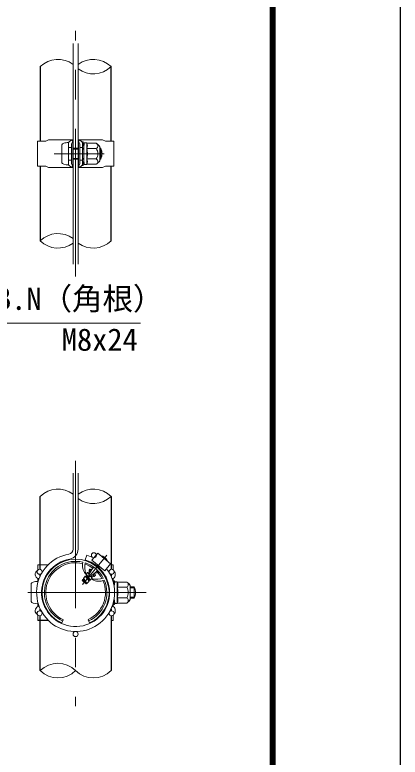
# Model space of a CAD drawing. Units: millimetres, scale not verified. Extents: x -4200 to 4200, y -2970 to 2970.
# Drawn here: x 3371 to 4200, y -1372 to 225 of the extents above; entities that cross this region are included whole.
import ezdxf
from ezdxf.enums import TextEntityAlignment as Align

# ---------------------------------------------------------------- set-up
doc = ezdxf.new("R2010")
doc.units = ezdxf.units.MM
doc.header["$LTSCALE"] = 10
doc.linetypes.add('USER1', pattern=[50.8, 31.75, -6.35, 6.35, -6.35])
for name, color, linetype, lineweight in [('0-4_D-STR-DIM', 7, 'Continuous', 13), ('0-7_D-STR1', 1, 'Continuous', 25), ('0-9_D-BMK', 2, 'USER1', 13), ('0-A_D-STR2', 7, 'Continuous', 13), ('0-B_D-STR3', 3, 'Continuous', 13), ('0-D_D-STR-TXT', 7, 'Continuous', 13), ('0-E_D-TTL', 7, 'Continuous', 25)]:
    doc.layers.add(name, color=color, linetype=linetype, lineweight=lineweight)
doc.styles.add('ＭＳ ゴシック', font='')
doc.styles.get('ＭＳ ゴシック').set_extended_font_data('MS Gothic')

msp = doc.modelspace()

# ---------------------------------------------------------------- linework, layer by layer
at = {"layer": '0-4_D-STR-DIM'}
for centre, start, end in [((3463.31, 75.65), 52.7739, 134.81854), ((3539.51, 75.65), 45.18146, 127.2261), ((3539.51, 152.33), 232.7739, 314.81854), ((3463.31, -299.35), 52.7739, 134.81854), ((3463.31, -222.67), 225.18146, 307.2261), ((3539.51, -222.67), 232.7739, 314.81854), ((3463.31, -849.36), 52.7739, 134.81854), ((3539.51, -849.36), 45.18146, 127.2261), ((3539.51, -772.67), 232.7739, 314.81854), ((3463.31, -1224.36), 45.18146, 134.81854), ((3463.31, -1147.67), 225.18146, 314.81854), ((3539.51, -1147.67), 225.18146, 314.81854)]:
    msp.add_arc(centre, 54.05, start, end, dxfattribs=at)
at = {"layer": '0-7_D-STR1'}
for p, q in [((3425.21, 113.99), (3425.21, -46.51)), ((3577.61, -46.51), (3577.61, 113.99)), ((3425.21, -100.51), (3425.21, -261.01)), ((3577.61, -261.01), (3577.61, -100.51)), ((3425.21, -968.05), (3425.21, -811.01)), ((3577.61, -811.01), (3577.61, -968.05)), ((3425.21, -982.66), (3425.21, -978.57)), ((3577.61, -978.95), (3577.61, -982.66)), ((3425.21, -1057.45), (3425.21, -1053.36)), ((3577.61, -1053.36), (3577.61, -1057.45)), ((3577.61, -1053.36), (3577.61, -1057.45)), ((3425.21, -1186.01), (3425.21, -1067.97)), ((3577.61, -1067.97), (3577.61, -1186.01)), ((3442.62, -1078.01), (3421.61, -1078.01))]:
    msp.add_line(p, q, dxfattribs=at)
at = {"layer": '0-9_D-BMK'}
for p, q in [((3501.41, -337.69), (3501.41, 190.67)), ((3455.4, -73.51), (3562.62, -73.51)), ((3501.41, -734.33), (3501.41, -1262.7)), ((3568.63, -937.9), (3516.21, -1000.37)), ((3653.05, -1018.01), (3398.93, -1018.01))]:
    msp.add_line(p, q, dxfattribs=at)
at = {"layer": '0-A_D-STR2'}
for p, q in [((3496.01, -311.01), (3496.01, 163.99)), ((3506.81, -311.01), (3506.81, 163.99)), ((3496.01, -761.01), (3496.01, -924.61)), ((3506.81, -761.01), (3506.81, -924.61)), ((3522.32, -947.87), (3525.41, -937.52))]:
    msp.add_line(p, q, dxfattribs=at)
for centre in [(3540.76, -937.74), (3423.98, -973.31), (3578.83, -973.31), (3423.98, -1062.71), (3578.83, -1062.71), (3501.41, -1107.41)]:
    msp.add_circle(centre, 5.4, dxfattribs=at)
for centre, radius, start, end in [((3485.21, -924.61), 10.8, 279.83934, 0), ((3485.21, -924.61), 21.6, 279.83934, 0), ((3501.41, -1018.01), 84, 99.83934, 37.62637), ((3501.41, -1018.01), 84, 62.37363, 73.39579), ((3501.41, -1018.01), 73.2, 99.83934, 73.39579)]:
    msp.add_arc(centre, radius, start, end, dxfattribs=at)
at = {"layer": '0-B_D-STR3'}
for p, q in [((3419.21, -100.51), (3419.21, -46.51)), ((3419.21, -46.51), (3437.24, -46.51)), ((3437.24, -46.51), (3443.24, -43.51)), ((3443.24, -43.51), (3495.36, -43.51)), ((3492.36, -43.51), (3486.36, -49.51)), ((3492.36, -43.51), (3495.36, -46.51)), ((3495.36, -46.51), (3492.36, -52)), ((3495.36, -49.21), (3495.36, -43.51)), ((3559.58, -43.51), (3507.45, -43.51)), ((3507.45, -49.21), (3507.45, -43.51)), ((3510.45, -43.51), (3507.45, -46.51)), ((3507.45, -46.51), (3510.45, -52)), ((3510.45, -43.51), (3516.45, -49.51)), ((3565.58, -46.51), (3559.58, -43.51)), ((3583.61, -46.51), (3565.58, -46.51)), ((3583.61, -100.51), (3583.61, -46.51)), ((3471.96, -54.01), (3471.96, -93.01)), ((3486.36, -97.51), (3486.36, -49.51)), ((3486.36, -49.51), (3486.36, -97.51)), ((3486.36, -60.01), (3492.36, -60.01)), ((3492.36, -95.02), (3492.36, -52)), ((3493.89, -49.21), (3495.36, -49.21)), ((3495.36, -97.81), (3495.36, -49.21)), ((3495.36, -61.51), (3506.81, -61.51)), ((3495.36, -63.54), (3506.81, -63.54)), ((3507.45, -97.81), (3507.45, -49.21)), ((3508.93, -49.21), (3507.45, -49.21)), ((3510.45, -95.02), (3510.45, -52)), ((3516.45, -60.01), (3510.45, -60.01)), ((3516.45, -48.01), (3516.45, -52.33)), ((3517.95, -48.01), (3516.45, -48.01)), ((3516.45, -97.51), (3516.45, -49.51)), ((3516.45, -61.51), (3518.85, -61.51)), ((3516.45, -63.54), (3518.85, -63.54)), ((3517.01, -54.07), (3519.17, -57.1)), ((3517.95, -48.01), (3517.95, -52.33)), ((3518.23, -53.2), (3519.47, -54.94)), ((3518.85, -60.01), (3520.01, -50.52)), ((3518.85, -60.01), (3518.85, -87.01)), ((3525.32, -50.26), (3520.31, -50.26)), ((3525.45, -73.51), (3525.45, -50.33)), ((3545.83, -62.25), (3525.45, -62.25)), ((3525.74, -50.99), (3525.61, -50.48)), ((3545.83, -50.99), (3525.74, -50.99)), ((3553.35, -58.51), (3553.35, -88.51)), ((3553.35, -61.51), (3555.36, -61.51)), ((3553.35, -63.54), (3556.34, -63.54)), ((3555.36, -61.51), (3555.36, -85.51)), ((3525.45, -73.51), (3525.45, -96.69)), ((3486.36, -87.01), (3492.36, -87.01)), ((3495.36, -100.51), (3492.36, -95.02)), ((3495.36, -83.48), (3506.81, -83.48)), ((3495.36, -85.51), (3506.81, -85.51)), ((3507.45, -100.51), (3510.45, -95.02)), ((3516.45, -87.01), (3510.45, -87.01)), ((3516.45, -83.48), (3518.85, -83.48)), ((3516.45, -85.51), (3518.85, -85.51)), ((3516.45, -94.69), (3516.45, -99.01)), ((3517.01, -92.95), (3519.17, -89.92)), ((3518.23, -93.82), (3519.47, -92.08)), ((3518.85, -87.01), (3520.01, -96.5)), ((3545.83, -84.77), (3525.45, -84.77)), ((3553.35, -83.48), (3556.34, -83.48)), ((3553.35, -85.51), (3555.36, -85.51)), ((3419.21, -100.51), (3437.24, -100.51)), ((3437.24, -100.51), (3443.24, -103.51)), ((3443.24, -103.51), (3495.36, -103.51)), ((3492.36, -103.51), (3486.36, -97.51)), ((3492.36, -103.51), (3495.36, -100.51)), ((3493.89, -97.81), (3495.36, -97.81)), ((3495.36, -103.51), (3495.36, -97.81)), ((3507.45, -103.51), (3507.45, -97.81)), ((3508.93, -97.81), (3507.45, -97.81)), ((3510.45, -103.51), (3507.45, -100.51)), ((3559.58, -103.51), (3507.45, -103.51)), ((3510.45, -103.51), (3516.45, -97.51)), ((3525.25, -96.76), (3520.31, -96.76)), ((3545.83, -96.03), (3525.74, -96.03)), ((3565.58, -100.51), (3559.58, -103.51)), ((3583.61, -100.51), (3565.58, -100.51)), ((3556.24, -938.41), (3556.05, -938.94)), ((3420.41, -958.01), (3420.41, -969.27)), ((3442.62, -958.01), (3420.41, -958.01)), ((3564.18, -971.21), (3536.6, -948.07)), ((3541.21, -958.01), (3543.34, -958.01)), ((3543.18, -957.9), (3543.11, -959.32)), ((3576.71, -956.27), (3564.18, -971.21)), ((3570.28, -950.19), (3569.79, -950.47)), ((3577.61, -958.01), (3582.41, -958.01)), ((3582.41, -958.01), (3582.41, -969.27)), ((3530.59, -969.59), (3532, -967.45)), ((3530.59, -969.59), (3530.61, -974.74)), ((3530.65, -969.5), (3533.77, -973.3)), ((3536.1, -968.2), (3532, -967.45)), ((3532.12, -967.55), (3535.2, -970.86)), ((3537, -967.12), (3536.1, -968.2)), ((3536.42, -967.81), (3536.77, -968.35)), ((3537, -967.12), (3537.28, -967.56)), ((3537.01, -964.59), (3537.03, -967.09)), ((3555.47, -968.66), (3554.07, -968.91)), ((3420.41, -988.01), (3420.41, -995.76)), ((3515.63, -992.18), (3517.13, -989.91)), ((3517.78, -990.03), (3517.13, -989.91)), ((3517.79, -990.21), (3523.1, -998.45)), ((3518.4, -989.29), (3517.86, -989.93)), ((3518.37, -989.52), (3524.39, -998.93)), ((3518.4, -988), (3519.8, -985.88)), ((3518.4, -988), (3518.4, -989.29)), ((3518.95, -987.83), (3525.52, -998.37)), ((3522.09, -982.42), (3519.8, -985.88)), ((3522.34, -982.8), (3530.3, -993.67)), ((3523.69, -977.45), (3522.66, -977.9)), ((3523.98, -982.84), (3530.79, -993.4)), ((3527.04, -974.94), (3524.49, -978.8)), ((3524.49, -978.8), (3524.51, -982.01)), ((3524.56, -982.15), (3530.58, -991.55)), ((3524.93, -979.11), (3532.96, -990.71)), ((3529.99, -975.47), (3527.04, -974.94)), ((3527.23, -975.17), (3530.64, -979.36)), ((3531.48, -984.51), (3529.18, -982.58)), ((3530.61, -974.74), (3529.99, -975.47)), ((3529.99, -975.47), (3531.43, -977.71)), ((3530.75, -974.77), (3531.96, -976.67)), ((3537.27, -987.14), (3533.05, -991.18)), ((3533.64, -983.05), (3537.08, -987.26)), ((3534.49, -982.45), (3536.11, -984.96)), ((3535.29, -981.88), (3536.76, -984.18)), ((3541.55, -983.31), (3536.78, -984.16)), ((3537.48, -989.02), (3537.22, -990.11)), ((3538.68, -979.3), (3541.66, -982.93)), ((3541.15, -977.26), (3544.19, -980.52)), ((3541.55, -983.31), (3544.56, -980.43)), ((3542.03, -976.5), (3544.56, -980.43)), ((3543.09, -976.64), (3542.54, -977.3)), ((3542.65, -975.95), (3543.03, -976.55)), ((3549.43, -975.41), (3543.03, -976.55)), ((3582.41, -988.01), (3582.41, -995.76)), ((3406.01, -1037.51), (3406.01, -998.51)), ((3420.41, -995.76), (3420.41, -994.01)), ((3515.63, -992.18), (3524.44, -999.57)), ((3525.18, -998.77), (3524.4, -998.91)), ((3525.56, -998.41), (3524.52, -999.57)), ((3525.18, -998.77), (3525.56, -998.41)), ((3525.56, -998.41), (3530.79, -993.4)), ((3530.51, -991.64), (3530.02, -992.21)), ((3530.51, -991.64), (3533.05, -991.18)), ((3583.81, -997.21), (3583.28, -999.21)), ((3585.31, -997.21), (3584.01, -1002.1)), ((3584.51, -1004.51), (3585.67, -995.03)), ((3584.51, -1005.75), (3584.51, -1004.51)), ((3585.41, -996.44), (3585.41, -992.51)), ((3590.91, -994.76), (3585.97, -994.76)), ((3591.1, -1018.01), (3591.1, -994.84)), ((3611.49, -995.5), (3591.4, -995.5)), ((3619.01, -1033.01), (3619.01, -1003.01)), ((3619.01, -1006.01), (3627.41, -1006.01)), ((3627.41, -1030.01), (3627.41, -1006.01)), ((3611.49, -1006.76), (3591.1, -1006.76)), ((3591.1, -1018.01), (3591.1, -1041.19)), ((3619.01, -1008.04), (3628.38, -1008.04)), ((3583.81, -1038.82), (3583.28, -1036.82)), ((3585.31, -1038.82), (3584.01, -1033.93)), ((3584.51, -1031.51), (3584.51, -1030.28)), ((3584.51, -1031.51), (3585.67, -1041)), ((3611.49, -1029.27), (3591.1, -1029.27)), ((3619.01, -1027.98), (3628.38, -1027.98)), ((3619.01, -1030.01), (3627.41, -1030.01)), ((3420.41, -1040.26), (3420.41, -1048.01)), ((3420.41, -1042.01), (3420.41, -1040.26)), ((3582.41, -1040.26), (3582.41, -1048.01)), ((3583.91, -1043.51), (3583.91, -1039.59)), ((3583.91, -1043.51), (3585.41, -1043.51)), ((3585.41, -1043.51), (3585.41, -1039.59)), ((3590.98, -1041.26), (3585.97, -1041.26)), ((3591.4, -1040.53), (3591.26, -1041.04)), ((3611.49, -1040.53), (3591.4, -1040.53)), ((3420.41, -1066.76), (3420.41, -1078.01)), ((3582.41, -1066.76), (3582.41, -1078.01)), ((3442.62, -1078.01), (3420.41, -1078.01)), ((3461.61, -1078.01), (3459.48, -1078.01)), ((3471.41, -1083.47), (3474.66, -1076.38)), ((3531.41, -1083.47), (3528.16, -1076.38)), ((3577.61, -1078.01), (3582.41, -1078.01))]:
    msp.add_line(p, q, dxfattribs=at)
for points in [[(3517.95, -94.69), (3517.95, -99.01), (3516.45, -99.01)], [(3576.71, -956.27), (3549.13, -933.13), (3536.6, -948.07)], [(3524.51, -982.01), (3523.89, -982.75), (3522.09, -982.42)], [(3536.76, -984.18), (3536.11, -984.96), (3537.27, -987.14)], [(3583.91, -996.44), (3583.91, -992.51), (3585.41, -992.51)]]:
    msp.add_lwpolyline(points, dxfattribs=at)
for centre, radius, start, end in [((3519.45, -52.33), 3, 180, 215.53768), ((3519.45, -52.33), 1.5, 180, 215.53768), ((3517.95, -57.97), 1.5, 33.43373, 35.53768), ((3520.31, -50.56), 0.3, 90, 173), ((3525.32, -50.56), 0.3, 15, 90), ((3510.8, -56.63), 15.97, 339.37322, 22.7756), ((3463.18, -73.51), 63.57, 0, 10.20031), ((3542.78, -56.62), 6.4, 298.45309, 61.54691), ((3528.56, -73.51), 20.62, 0, 33.09348), ((3533.03, -71.28), 24, 32.13463, 57.68315), ((3532.86, -73.51), 25.5, 331.92751, 28.07249), ((3463.18, -73.51), 63.57, 349.79969, 0), ((3528.56, -73.51), 20.62, 326.90652, 0), ((3519.45, -94.69), 3, 144.46232, 180), ((3519.45, -94.69), 1.5, 144.46232, 180), ((3517.95, -89.05), 1.5, 324.46232, 326.56627), ((3510.8, -90.39), 15.97, 337.2244, 20.62678), ((3542.78, -90.4), 6.4, 298.45309, 61.54691), ((3533.03, -75.74), 24, 302.31685, 327.86537), ((3520.31, -96.46), 0.3, 187, 270), ((3525.25, -96.46), 0.3, 270, 337.2244), ((3551.54, -958.27), 20.41, 20.1954, 79.8046), ((3501.41, -1018.01), 72, 294.62432, 245.37568), ((3501.41, -1018.01), 67.2, 76.51477, 245.37568), ((3501.41, -1018.01), 64.2, 76.39388, 245.37568), ((3545.36, -959.64), 29.13, 166.14552, 218.81508), ((3580.63, -960.85), 59.31, 173.19065, 196.25963), ((3501.41, -1018.01), 64.2, 54.62674, 71.81465), ((3501.41, -1018.01), 67.2, 27.59553, 72.40447), ((3424.16, -979.01), 9.75, 119.47317, 247.38014), ((3616.71, -1020.11), 95.24, 143.32909, 156.79151), ((3479.32, -904.82), 95.24, 303.20849, 316.67091), ((3501.41, -1018.01), 64.2, 28.18535, 45.37326), ((3575.66, -979.01), 11.25, 306.8699, 43.36468), ((3418.87, -979.01), 9.13, 279.7159, 299.45512), ((3418.87, -979.01), 9.13, 9.9641, 11.59585), ((3551.26, -964.59), 29.13, 241.18492, 293.85448), ((3543.95, -930.07), 59.31, 263.74037, 286.80935), ((3583.95, -979.01), 9.13, 168.40415, 170.0359), ((3583.95, -979.01), 9.13, 240.54488, 260.2841), ((3501.41, -1018.01), 64.2, 294.62432, 23.60612), ((3501.41, -1018.01), 67.2, 294.62432, 23.48523), ((3580.91, -996.44), 3, 345.11181, 0), ((3586.91, -1002.87), 3, 165.11181, 171.06848), ((3582.79, -1005.82), 1.71, 2.43295, 14.61313), ((3582.41, -996.44), 3, 345.11181, 0), ((3585.97, -995.06), 0.3, 90, 173), ((3590.91, -995.06), 0.3, 22.7756, 90), ((3576.46, -1001.13), 15.97, 339.37322, 22.7756), ((3608.44, -1001.13), 6.4, 298.45309, 61.54691), ((3598.68, -1015.78), 24, 32.13463, 57.68315), ((3604.91, -1018.01), 25.5, 331.92751, 28.07249), ((3528.84, -1018.01), 63.57, 0, 10.20031), ((3528.84, -1018.01), 63.57, 349.79969, 0), ((3594.22, -1018.01), 20.62, 0, 33.09348), ((3594.22, -1018.01), 20.62, 326.90652, 0), ((3586.91, -1033.16), 3, 188.93152, 194.88819), ((3582.79, -1030.21), 1.71, 345.38687, 357.56705), ((3576.46, -1034.9), 15.97, 337.2244, 20.62678), ((3608.44, -1034.9), 6.4, 298.45309, 61.54691), ((3598.68, -1020.25), 24, 302.31685, 327.86537), ((3424.16, -1057.01), 9.75, 112.61986, 240.52683), ((3418.87, -1057.01), 9.13, 60.54488, 80.2841), ((3583.95, -1057.01), 9.13, 99.7159, 119.45512), ((3575.66, -1057.01), 11.25, 316.63532, 53.1301), ((3580.91, -1039.59), 3, 0, 14.88819), ((3582.41, -1039.59), 3, 0, 14.88819), ((3585.97, -1040.96), 0.3, 187, 270), ((3590.98, -1040.96), 0.3, 270, 345), ((3418.87, -1057.01), 9.13, 348.40415, 350.0359)]:
    msp.add_arc(centre, radius, start, end, dxfattribs=at)
for centre, start_param, end_param in [((3486.36, -54.01), 1.5707963, 3.1415927), ((3486.36, -93.01), 3.1415927, 4.712389), ((3420.41, -998.51), 1.5707963, 3.1415927), ((3420.41, -1037.51), 3.1415927, 4.712389)]:
    msp.add_ellipse(centre, major_axis=(14.4, 0), ratio=0.3125, start_param=start_param, end_param=end_param, dxfattribs=at)
at = {"layer": '0-D_D-STR-TXT'}
msp.add_lwpolyline([(2963.13, -126.66), (2942.1, -91.98), (2956.94, -129.13), (3080.51, -438.48), (3641.08, -438.48)], dxfattribs=at)
at = {"layer": '0-E_D-TTL', "color": 2}
msp.add_lwpolyline([(-4200, 2970), (4200, 2970), (4200, -2970), (-4200, -2970)], close=True, dxfattribs=at)
at = {"layer": '0-E_D-TTL'}
for points in [[(-3930, 2750), (3930, 2750), (3930, -2750), (-3930, -2750)], [(-3927.5, 2747.5), (3927.5, 2747.5), (3927.5, -2747.5), (-3927.5, -2747.5)], [(-3925, 2745), (3925, 2745), (3925, -2745), (-3925, -2745)], [(-3922.5, 2742.5), (3922.5, 2742.5), (3922.5, -2742.5), (-3922.5, -2742.5)], [(-3920, 2740), (3920, 2740), (3920, -2740), (-3920, -2740)]]:
    msp.add_lwpolyline(points, close=True, dxfattribs=at)

# ---------------------------------------------------------------- texts
at = {"layer": '0-D_D-STR-TXT', "style": 'ＭＳ ゴシック'}
for s, p in [('バンドB.N（角根）', (3133.21, -423.99)), ('M8x24', (3471.62, -512.02))]:
    msp.add_text(s, height=48.09, dxfattribs=at).set_placement(p, align=Align.BOTTOM_LEFT)

doc.saveas('drawing.dxf')
